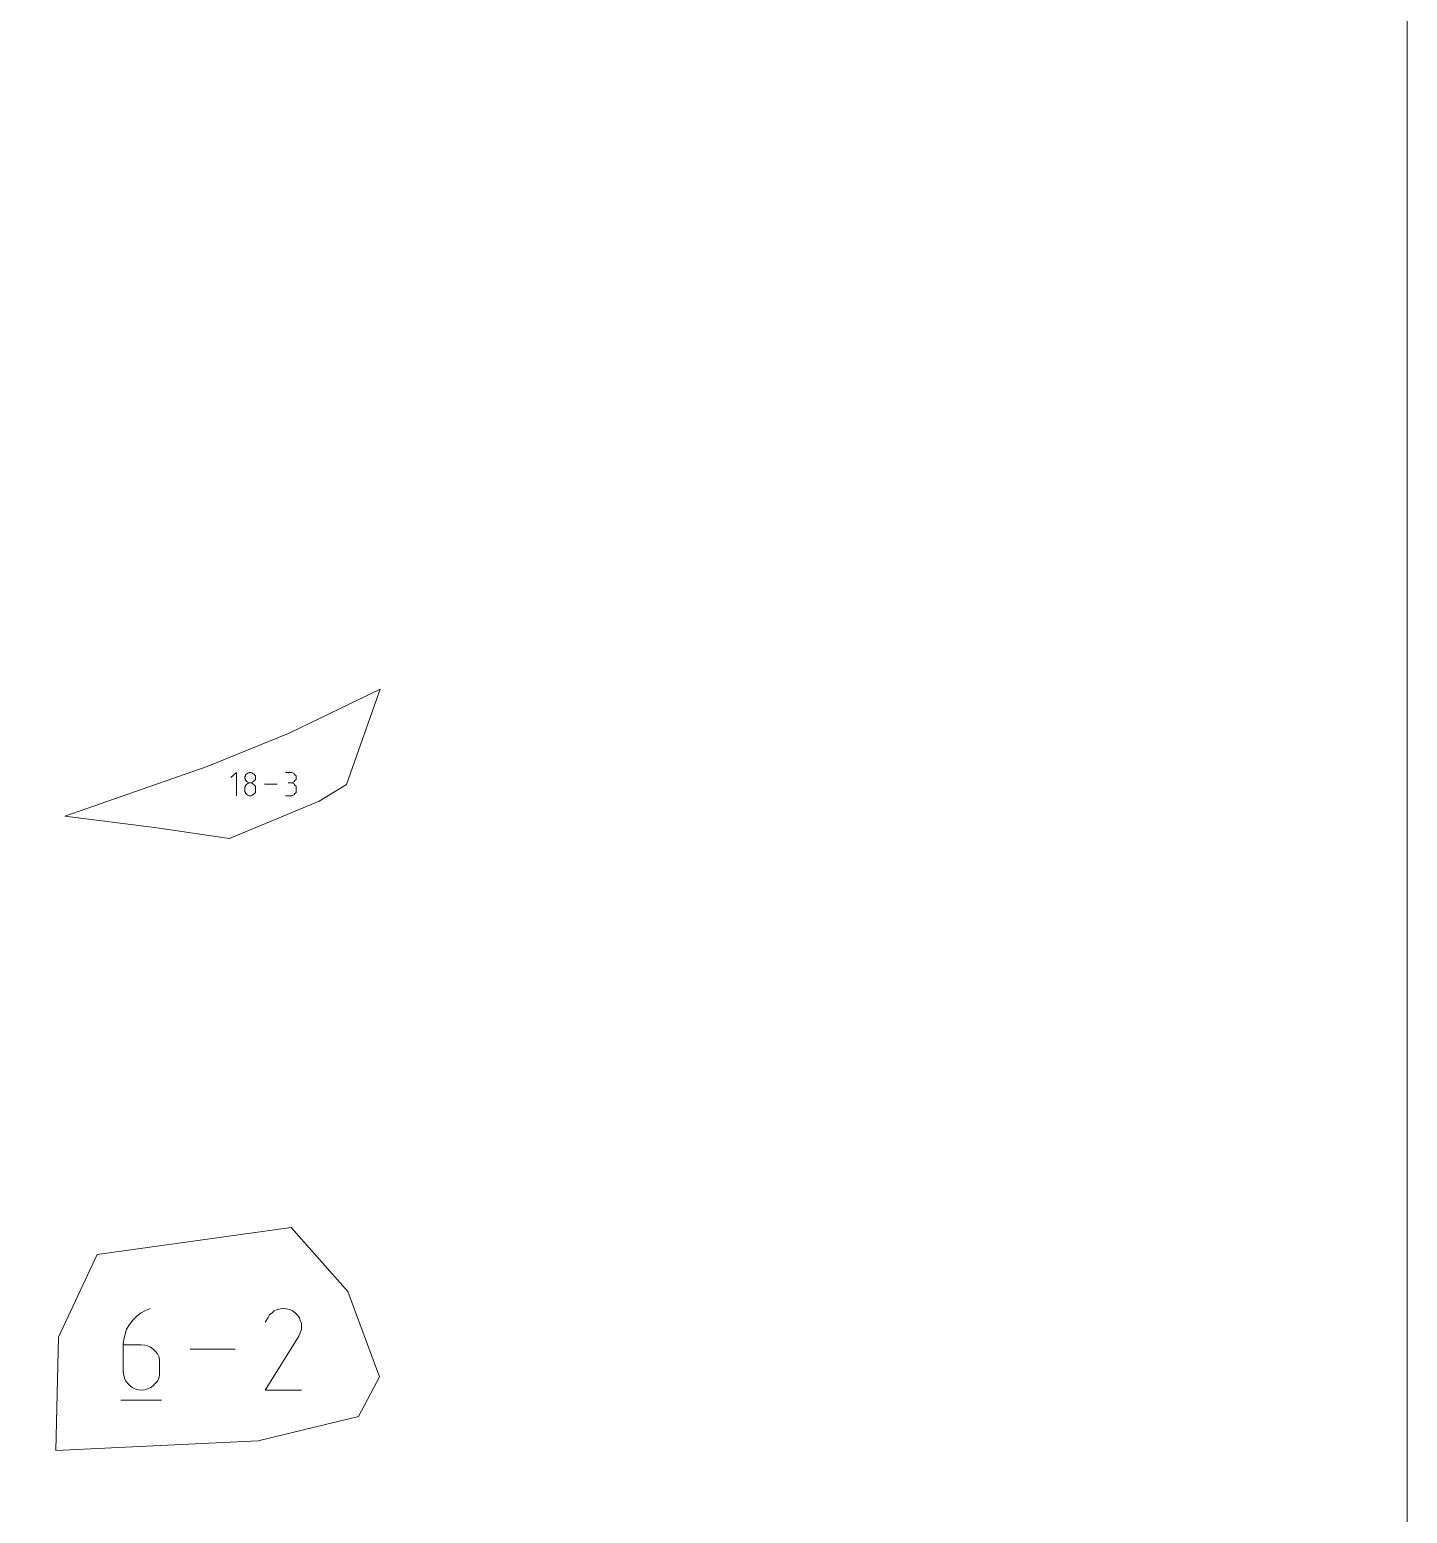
# Model space of a CAD drawing. Header units: millimetres. Extents: x -446 to 392, y -249 to 379.
# Drawn here: x 380.92 to 392.16, y -194.24 to -182.14 of the extents above; entities that cross this region are included whole.
import ezdxf

# ---------------------------------------------------------------- set-up
doc = ezdxf.new("R2010")
doc.units = ezdxf.units.MM
doc.header["$MEASUREMENT"] = 0
doc.layers.add('Layer 1', color=7, linetype='Continuous')

msp = doc.modelspace()

# ---------------------------------------------------------------- linework, layer by layer
at = {"layer": 'Layer 1', "color": 5, "lineweight": 0}
for points, knots in [([(-446.0374, -230.5655), (-446.0374, -230.5655), (392.1616, -230.5655), (392.1616, -230.5655), (392.1616, -230.5655), (392.1616, -230.5655), (392.1616, 379.0343), (392.1616, 379.0343), (392.1616, 379.0343), (392.1616, 379.0343), (-446.0374, 379.0343), (-446.0374, 379.0343), (-446.0374, 379.0343), (-446.0374, 379.0343), (-446.0374, -230.5655), (-446.0374, -230.5655)], [0, 0, 0, 0, 0.2, 0.2, 0.2, 0.2, 0.4, 0.4, 0.4, 0.4, 0.6, 0.6, 0.6, 0.6, 1, 1, 1, 1]), ([(383.5054, -188.2973), (383.5054, -188.2973), (383.7796, -187.519), (383.7796, -187.519), (383.7796, -187.519), (383.7796, -187.519), (383.0368, -187.8784), (383.0368, -187.8784), (383.0368, -187.8784), (383.0368, -187.8784), (382.3683, -188.1518), (382.3683, -188.1518), (382.3683, -188.1518), (382.3683, -188.1518), (381.2085, -188.5562), (381.2085, -188.5562), (381.2085, -188.5562), (381.2085, -188.5562), (381.9398, -188.6477), (381.9398, -188.6477), (381.9398, -188.6477), (381.9398, -188.6477), (382.5512, -188.7383), (382.5512, -188.7383), (382.5512, -188.7383), (382.5512, -188.7383), (383.2825, -188.4341), (383.2825, -188.4341), (383.2825, -188.4341), (383.2825, -188.4341), (383.5054, -188.2973), (383.5054, -188.2973)], [0, 0, 0, 0, 0.1111111, 0.1111111, 0.1111111, 0.1111111, 0.2222222, 0.2222222, 0.2222222, 0.2222222, 0.3333333, 0.3333333, 0.3333333, 0.3333333, 0.4444444, 0.4444444, 0.4444444, 0.4444444, 0.5555556, 0.5555556, 0.5555556, 0.5555556, 0.6666667, 0.6666667, 0.6666667, 0.6666667, 0.7777778, 0.7777778, 0.7777778, 0.7777778, 1, 1, 1, 1]), ([(383.7739, -193.1301), (383.7739, -193.1301), (383.5168, -192.4344), (383.5168, -192.4344), (383.5168, -192.4344), (383.5168, -192.4344), (383.054, -191.9135), (383.054, -191.9135), (383.054, -191.9135), (383.054, -191.9135), (381.4713, -192.1324), (381.4713, -192.1324), (381.4713, -192.1324), (381.4713, -192.1324), (381.157, -192.8078), (381.157, -192.8078), (381.157, -192.8078), (381.157, -192.8078), (381.1342, -193.7321), (381.1342, -193.7321), (381.1342, -193.7321), (381.1342, -193.7321), (382.7854, -193.6535), (382.7854, -193.6535), (382.7854, -193.6535), (382.7854, -193.6535), (383.6025, -193.4555), (383.6025, -193.4555), (383.6025, -193.4555), (383.6025, -193.4555), (383.7739, -193.1301), (383.7739, -193.1301)], [0, 0, 0, 0, 0.1111111, 0.1111111, 0.1111111, 0.1111111, 0.2222222, 0.2222222, 0.2222222, 0.2222222, 0.3333333, 0.3333333, 0.3333333, 0.3333333, 0.4444444, 0.4444444, 0.4444444, 0.4444444, 0.5555556, 0.5555556, 0.5555556, 0.5555556, 0.6666667, 0.6666667, 0.6666667, 0.6666667, 0.7777778, 0.7777778, 0.7777778, 0.7777778, 1, 1, 1, 1])]:
    msp.add_open_spline(points, degree=3, knots=knots, dxfattribs=at)
at = {"layer": 'Layer 1', "color": 1, "lineweight": 0}
for points, knots in [([(382.6083, -188.3895), (382.6083, -188.3895), (382.6083, -188.1989), (382.6083, -188.1989), (382.6083, -188.1989), (382.6083, -188.1989), (382.5626, -188.2413), (382.5626, -188.2413)], [0, 0, 0, 0, 0.3333333, 0.3333333, 0.3333333, 0.3333333, 1, 1, 1, 1]), ([(382.7626, -188.2413), (382.7626, -188.2413), (382.7626, -188.2413), (382.7626, -188.2413), (382.7626, -188.2413), (382.7626, -188.2413), (382.7626, -188.2339), (382.7626, -188.2339), (382.7626, -188.2339), (382.7626, -188.2339), (382.7626, -188.2268), (382.7626, -188.2268), (382.7626, -188.2268), (382.7626, -188.2268), (382.7569, -188.2201), (382.7569, -188.2201), (382.7569, -188.2201), (382.7569, -188.2201), (382.7512, -188.2143), (382.7512, -188.2143), (382.7512, -188.2143), (382.7512, -188.2143), (382.7454, -188.2091), (382.7454, -188.2091), (382.7454, -188.2091), (382.7454, -188.2091), (382.7397, -188.2049), (382.7397, -188.2049), (382.7397, -188.2049), (382.7397, -188.2049), (382.734, -188.2018), (382.734, -188.2018), (382.734, -188.2018), (382.734, -188.2018), (382.7283, -188.1998), (382.7283, -188.1998), (382.7283, -188.1998), (382.7283, -188.1998), (382.7226, -188.1991), (382.7226, -188.1991), (382.7226, -188.1991), (382.7226, -188.1991), (382.7226, -188.1991), (382.7226, -188.1991), (382.7226, -188.1991), (382.7226, -188.1991), (382.7112, -188.1998), (382.7112, -188.1998), (382.7112, -188.1998), (382.7112, -188.1998), (382.7055, -188.2018), (382.7055, -188.2018), (382.7055, -188.2018), (382.7055, -188.2018), (382.6997, -188.2049), (382.6997, -188.2049), (382.6997, -188.2049), (382.6997, -188.2049), (382.694, -188.2091), (382.694, -188.2091), (382.694, -188.2091), (382.694, -188.2091), (382.6883, -188.2143), (382.6883, -188.2143), (382.6883, -188.2143), (382.6883, -188.2143), (382.6826, -188.2201), (382.6826, -188.2201), (382.6826, -188.2201), (382.6826, -188.2201), (382.6826, -188.2268), (382.6826, -188.2268), (382.6826, -188.2268), (382.6826, -188.2268), (382.6769, -188.2339), (382.6769, -188.2339), (382.6769, -188.2339), (382.6769, -188.2339), (382.6769, -188.2413), (382.6769, -188.2413), (382.6769, -188.2413), (382.6769, -188.2413), (382.6769, -188.2413), (382.6769, -188.2413), (382.6769, -188.2413), (382.6769, -188.2413), (382.6769, -188.2491), (382.6769, -188.2491), (382.6769, -188.2491), (382.6769, -188.2491), (382.6826, -188.2563), (382.6826, -188.2563), (382.6826, -188.2563), (382.6826, -188.2563), (382.6826, -188.2627), (382.6826, -188.2627), (382.6826, -188.2627), (382.6826, -188.2627), (382.6883, -188.2687), (382.6883, -188.2687), (382.6883, -188.2687), (382.6883, -188.2687), (382.694, -188.2739), (382.694, -188.2739), (382.694, -188.2739), (382.694, -188.2739), (382.6997, -188.2779), (382.6997, -188.2779), (382.6997, -188.2779), (382.6997, -188.2779), (382.7055, -188.2812), (382.7055, -188.2812), (382.7055, -188.2812), (382.7055, -188.2812), (382.7112, -188.283), (382.7112, -188.283), (382.7112, -188.283), (382.7112, -188.283), (382.7226, -188.2837), (382.7226, -188.2837), (382.7226, -188.2837), (382.7226, -188.2837), (382.7226, -188.2837), (382.7226, -188.2837), (382.7226, -188.2837), (382.7226, -188.2837), (382.7283, -188.283), (382.7283, -188.283), (382.7283, -188.283), (382.7283, -188.283), (382.734, -188.2812), (382.734, -188.2812), (382.734, -188.2812), (382.734, -188.2812), (382.7397, -188.2779), (382.7397, -188.2779), (382.7397, -188.2779), (382.7397, -188.2779), (382.7454, -188.2739), (382.7454, -188.2739), (382.7454, -188.2739), (382.7454, -188.2739), (382.7512, -188.2687), (382.7512, -188.2687), (382.7512, -188.2687), (382.7512, -188.2687), (382.7569, -188.2627), (382.7569, -188.2627), (382.7569, -188.2627), (382.7569, -188.2627), (382.7626, -188.2563), (382.7626, -188.2563), (382.7626, -188.2563), (382.7626, -188.2563), (382.7626, -188.2491), (382.7626, -188.2491), (382.7626, -188.2491), (382.7626, -188.2491), (382.7626, -188.2413), (382.7626, -188.2413)], [0, 0, 0, 0, 0.0243902, 0.0243902, 0.0243902, 0.0243902, 0.0487805, 0.0487805, 0.0487805, 0.0487805, 0.0731707, 0.0731707, 0.0731707, 0.0731707, 0.097561, 0.097561, 0.097561, 0.097561, 0.1219512, 0.1219512, 0.1219512, 0.1219512, 0.1463415, 0.1463415, 0.1463415, 0.1463415, 0.1707317, 0.1707317, 0.1707317, 0.1707317, 0.195122, 0.195122, 0.195122, 0.195122, 0.2195122, 0.2195122, 0.2195122, 0.2195122, 0.2439024, 0.2439024, 0.2439024, 0.2439024, 0.2682927, 0.2682927, 0.2682927, 0.2682927, 0.2926829, 0.2926829, 0.2926829, 0.2926829, 0.3170732, 0.3170732, 0.3170732, 0.3170732, 0.3414634, 0.3414634, 0.3414634, 0.3414634, 0.3658537, 0.3658537, 0.3658537, 0.3658537, 0.3902439, 0.3902439, 0.3902439, 0.3902439, 0.4146341, 0.4146341, 0.4146341, 0.4146341, 0.4390244, 0.4390244, 0.4390244, 0.4390244, 0.4634146, 0.4634146, 0.4634146, 0.4634146, 0.4878049, 0.4878049, 0.4878049, 0.4878049, 0.5121951, 0.5121951, 0.5121951, 0.5121951, 0.5365854, 0.5365854, 0.5365854, 0.5365854, 0.5609756, 0.5609756, 0.5609756, 0.5609756, 0.5853659, 0.5853659, 0.5853659, 0.5853659, 0.6097561, 0.6097561, 0.6097561, 0.6097561, 0.6341463, 0.6341463, 0.6341463, 0.6341463, 0.6585366, 0.6585366, 0.6585366, 0.6585366, 0.6829268, 0.6829268, 0.6829268, 0.6829268, 0.7073171, 0.7073171, 0.7073171, 0.7073171, 0.7317073, 0.7317073, 0.7317073, 0.7317073, 0.7560976, 0.7560976, 0.7560976, 0.7560976, 0.7804878, 0.7804878, 0.7804878, 0.7804878, 0.804878, 0.804878, 0.804878, 0.804878, 0.8292683, 0.8292683, 0.8292683, 0.8292683, 0.8536585, 0.8536585, 0.8536585, 0.8536585, 0.8780488, 0.8780488, 0.8780488, 0.8780488, 0.902439, 0.902439, 0.902439, 0.902439, 0.9268293, 0.9268293, 0.9268293, 0.9268293, 0.9512195, 0.9512195, 0.9512195, 0.9512195, 1, 1, 1, 1]), ([(383.0083, -188.3895), (383.0083, -188.3895), (383.054, -188.3895), (383.054, -188.3895), (383.054, -188.3895), (383.054, -188.3895), (383.054, -188.3895), (383.054, -188.3895), (383.054, -188.3895), (383.054, -188.3895), (383.0597, -188.3888), (383.0597, -188.3888), (383.0597, -188.3888), (383.0597, -188.3888), (383.0654, -188.3868), (383.0654, -188.3868), (383.0654, -188.3868), (383.0654, -188.3868), (383.0711, -188.3837), (383.0711, -188.3837), (383.0711, -188.3837), (383.0711, -188.3837), (383.0826, -188.3795), (383.0826, -188.3795), (383.0826, -188.3795), (383.0826, -188.3795), (383.0826, -188.3745), (383.0826, -188.3745), (383.0826, -188.3745), (383.0826, -188.3745), (383.0883, -188.3686), (383.0883, -188.3686), (383.0883, -188.3686), (383.0883, -188.3686), (383.094, -188.362), (383.094, -188.362), (383.094, -188.362), (383.094, -188.362), (383.094, -188.3549), (383.094, -188.3549), (383.094, -188.3549), (383.094, -188.3549), (383.094, -188.3473), (383.094, -188.3473), (383.094, -188.3473), (383.094, -188.3473), (383.094, -188.3261), (383.094, -188.3261), (383.094, -188.3261), (383.094, -188.3261), (383.094, -188.3186), (383.094, -188.3186), (383.094, -188.3186), (383.094, -188.3186), (383.094, -188.3114), (383.094, -188.3114), (383.094, -188.3114), (383.094, -188.3114), (383.0883, -188.3047), (383.0883, -188.3047), (383.0883, -188.3047), (383.0883, -188.3047), (383.0826, -188.2989), (383.0826, -188.2989), (383.0826, -188.2989), (383.0826, -188.2989), (383.0826, -188.2938), (383.0826, -188.2938), (383.0826, -188.2938), (383.0826, -188.2938), (383.0711, -188.2895), (383.0711, -188.2895), (383.0711, -188.2895), (383.0711, -188.2895), (383.0654, -188.2864), (383.0654, -188.2864), (383.0654, -188.2864), (383.0654, -188.2864), (383.0597, -188.2844), (383.0597, -188.2844), (383.0597, -188.2844), (383.0597, -188.2844), (383.054, -188.2837), (383.054, -188.2837), (383.054, -188.2837), (383.054, -188.2837), (383.0311, -188.2837), (383.0311, -188.2837), (383.0311, -188.2837), (383.0311, -188.2837), (383.054, -188.2837), (383.054, -188.2837), (383.054, -188.2837), (383.054, -188.2837), (383.054, -188.2837), (383.054, -188.2837), (383.054, -188.2837), (383.054, -188.2837), (383.0597, -188.283), (383.0597, -188.283), (383.0597, -188.283), (383.0597, -188.283), (383.0654, -188.281), (383.0654, -188.281), (383.0654, -188.281), (383.0654, -188.281), (383.0711, -188.2779), (383.0711, -188.2779), (383.0711, -188.2779), (383.0711, -188.2779), (383.0826, -188.2739), (383.0826, -188.2739), (383.0826, -188.2739), (383.0826, -188.2739), (383.0826, -188.2687), (383.0826, -188.2687), (383.0826, -188.2687), (383.0826, -188.2687), (383.0883, -188.2627), (383.0883, -188.2627), (383.0883, -188.2627), (383.0883, -188.2627), (383.094, -188.2563), (383.094, -188.2563), (383.094, -188.2563), (383.094, -188.2563), (383.094, -188.2491), (383.094, -188.2491), (383.094, -188.2491), (383.094, -188.2491), (383.094, -188.2413), (383.094, -188.2413), (383.094, -188.2413), (383.094, -188.2413), (383.094, -188.2413), (383.094, -188.2413), (383.094, -188.2413), (383.094, -188.2413), (383.094, -188.2337), (383.094, -188.2337), (383.094, -188.2337), (383.094, -188.2337), (383.094, -188.2266), (383.094, -188.2266), (383.094, -188.2266), (383.094, -188.2266), (383.0883, -188.2201), (383.0883, -188.2201), (383.0883, -188.2201), (383.0883, -188.2201), (383.0826, -188.2143), (383.0826, -188.2143), (383.0826, -188.2143), (383.0826, -188.2143), (383.0826, -188.2091), (383.0826, -188.2091), (383.0826, -188.2091), (383.0826, -188.2091), (383.0711, -188.2049), (383.0711, -188.2049), (383.0711, -188.2049), (383.0711, -188.2049), (383.0654, -188.2018), (383.0654, -188.2018), (383.0654, -188.2018), (383.0654, -188.2018), (383.0597, -188.1998), (383.0597, -188.1998), (383.0597, -188.1998), (383.0597, -188.1998), (383.054, -188.1991), (383.054, -188.1991), (383.054, -188.1991), (383.054, -188.1991), (383.0083, -188.1991), (383.0083, -188.1991)], [0, 0, 0, 0, 0.0222222, 0.0222222, 0.0222222, 0.0222222, 0.0444444, 0.0444444, 0.0444444, 0.0444444, 0.0666667, 0.0666667, 0.0666667, 0.0666667, 0.0888889, 0.0888889, 0.0888889, 0.0888889, 0.1111111, 0.1111111, 0.1111111, 0.1111111, 0.1333333, 0.1333333, 0.1333333, 0.1333333, 0.1555556, 0.1555556, 0.1555556, 0.1555556, 0.1777778, 0.1777778, 0.1777778, 0.1777778, 0.2, 0.2, 0.2, 0.2, 0.2222222, 0.2222222, 0.2222222, 0.2222222, 0.2444444, 0.2444444, 0.2444444, 0.2444444, 0.2666667, 0.2666667, 0.2666667, 0.2666667, 0.2888889, 0.2888889, 0.2888889, 0.2888889, 0.3111111, 0.3111111, 0.3111111, 0.3111111, 0.3333333, 0.3333333, 0.3333333, 0.3333333, 0.3555556, 0.3555556, 0.3555556, 0.3555556, 0.3777778, 0.3777778, 0.3777778, 0.3777778, 0.4, 0.4, 0.4, 0.4, 0.4222222, 0.4222222, 0.4222222, 0.4222222, 0.4444444, 0.4444444, 0.4444444, 0.4444444, 0.4666667, 0.4666667, 0.4666667, 0.4666667, 0.4888889, 0.4888889, 0.4888889, 0.4888889, 0.5111111, 0.5111111, 0.5111111, 0.5111111, 0.5333333, 0.5333333, 0.5333333, 0.5333333, 0.5555556, 0.5555556, 0.5555556, 0.5555556, 0.5777778, 0.5777778, 0.5777778, 0.5777778, 0.6, 0.6, 0.6, 0.6, 0.6222222, 0.6222222, 0.6222222, 0.6222222, 0.6444444, 0.6444444, 0.6444444, 0.6444444, 0.6666667, 0.6666667, 0.6666667, 0.6666667, 0.6888889, 0.6888889, 0.6888889, 0.6888889, 0.7111111, 0.7111111, 0.7111111, 0.7111111, 0.7333333, 0.7333333, 0.7333333, 0.7333333, 0.7555556, 0.7555556, 0.7555556, 0.7555556, 0.7777778, 0.7777778, 0.7777778, 0.7777778, 0.8, 0.8, 0.8, 0.8, 0.8222222, 0.8222222, 0.8222222, 0.8222222, 0.8444444, 0.8444444, 0.8444444, 0.8444444, 0.8666667, 0.8666667, 0.8666667, 0.8666667, 0.8888889, 0.8888889, 0.8888889, 0.8888889, 0.9111111, 0.9111111, 0.9111111, 0.9111111, 0.9333333, 0.9333333, 0.9333333, 0.9333333, 0.9555556, 0.9555556, 0.9555556, 0.9555556, 1, 1, 1, 1]), ([(382.6769, -188.3473), (382.6769, -188.3473), (382.6769, -188.3473), (382.6769, -188.3473), (382.6769, -188.3473), (382.6769, -188.3473), (382.6769, -188.3549), (382.6769, -188.3549), (382.6769, -188.3549), (382.6769, -188.3549), (382.6826, -188.362), (382.6826, -188.362), (382.6826, -188.362), (382.6826, -188.362), (382.6826, -188.3686), (382.6826, -188.3686), (382.6826, -188.3686), (382.6826, -188.3686), (382.6883, -188.3745), (382.6883, -188.3745), (382.6883, -188.3745), (382.6883, -188.3745), (382.694, -188.3797), (382.694, -188.3797), (382.694, -188.3797), (382.694, -188.3797), (382.6997, -188.3837), (382.6997, -188.3837), (382.6997, -188.3837), (382.6997, -188.3837), (382.7055, -188.3868), (382.7055, -188.3868), (382.7055, -188.3868), (382.7055, -188.3868), (382.7112, -188.3888), (382.7112, -188.3888), (382.7112, -188.3888), (382.7112, -188.3888), (382.7226, -188.3895), (382.7226, -188.3895), (382.7226, -188.3895), (382.7226, -188.3895), (382.7226, -188.3895), (382.7226, -188.3895), (382.7226, -188.3895), (382.7226, -188.3895), (382.7283, -188.3888), (382.7283, -188.3888), (382.7283, -188.3888), (382.7283, -188.3888), (382.734, -188.3868), (382.734, -188.3868), (382.734, -188.3868), (382.734, -188.3868), (382.7397, -188.3837), (382.7397, -188.3837), (382.7397, -188.3837), (382.7397, -188.3837), (382.7454, -188.3797), (382.7454, -188.3797), (382.7454, -188.3797), (382.7454, -188.3797), (382.7512, -188.3745), (382.7512, -188.3745), (382.7512, -188.3745), (382.7512, -188.3745), (382.7569, -188.3686), (382.7569, -188.3686), (382.7569, -188.3686), (382.7569, -188.3686), (382.7626, -188.362), (382.7626, -188.362), (382.7626, -188.362), (382.7626, -188.362), (382.7626, -188.3549), (382.7626, -188.3549), (382.7626, -188.3549), (382.7626, -188.3549), (382.7626, -188.3473), (382.7626, -188.3473), (382.7626, -188.3473), (382.7626, -188.3473), (382.7626, -188.3261), (382.7626, -188.3261), (382.7626, -188.3261), (382.7626, -188.3261), (382.7626, -188.3186), (382.7626, -188.3186), (382.7626, -188.3186), (382.7626, -188.3186), (382.7626, -188.3114), (382.7626, -188.3114), (382.7626, -188.3114), (382.7626, -188.3114), (382.7569, -188.3047), (382.7569, -188.3047), (382.7569, -188.3047), (382.7569, -188.3047), (382.7512, -188.2989), (382.7512, -188.2989), (382.7512, -188.2989), (382.7512, -188.2989), (382.7454, -188.2938), (382.7454, -188.2938), (382.7454, -188.2938), (382.7454, -188.2938), (382.7397, -188.2895), (382.7397, -188.2895), (382.7397, -188.2895), (382.7397, -188.2895), (382.734, -188.2864), (382.734, -188.2864), (382.734, -188.2864), (382.734, -188.2864), (382.7283, -188.2844), (382.7283, -188.2844), (382.7283, -188.2844), (382.7283, -188.2844), (382.7226, -188.2837), (382.7226, -188.2837), (382.7226, -188.2837), (382.7226, -188.2837), (382.7226, -188.2837), (382.7226, -188.2837), (382.7226, -188.2837), (382.7226, -188.2837), (382.7112, -188.2844), (382.7112, -188.2844), (382.7112, -188.2844), (382.7112, -188.2844), (382.7055, -188.2864), (382.7055, -188.2864), (382.7055, -188.2864), (382.7055, -188.2864), (382.6997, -188.2895), (382.6997, -188.2895), (382.6997, -188.2895), (382.6997, -188.2895), (382.694, -188.2938), (382.694, -188.2938), (382.694, -188.2938), (382.694, -188.2938), (382.6883, -188.2989), (382.6883, -188.2989), (382.6883, -188.2989), (382.6883, -188.2989), (382.6826, -188.3047), (382.6826, -188.3047), (382.6826, -188.3047), (382.6826, -188.3047), (382.6826, -188.3114), (382.6826, -188.3114), (382.6826, -188.3114), (382.6826, -188.3114), (382.6769, -188.3186), (382.6769, -188.3186), (382.6769, -188.3186), (382.6769, -188.3186), (382.6769, -188.3261), (382.6769, -188.3261), (382.6769, -188.3261), (382.6769, -188.3261), (382.6769, -188.3473), (382.6769, -188.3473)], [0, 0, 0, 0, 0.0238095, 0.0238095, 0.0238095, 0.0238095, 0.047619, 0.047619, 0.047619, 0.047619, 0.0714286, 0.0714286, 0.0714286, 0.0714286, 0.0952381, 0.0952381, 0.0952381, 0.0952381, 0.1190476, 0.1190476, 0.1190476, 0.1190476, 0.1428571, 0.1428571, 0.1428571, 0.1428571, 0.1666667, 0.1666667, 0.1666667, 0.1666667, 0.1904762, 0.1904762, 0.1904762, 0.1904762, 0.2142857, 0.2142857, 0.2142857, 0.2142857, 0.2380952, 0.2380952, 0.2380952, 0.2380952, 0.2619048, 0.2619048, 0.2619048, 0.2619048, 0.2857143, 0.2857143, 0.2857143, 0.2857143, 0.3095238, 0.3095238, 0.3095238, 0.3095238, 0.3333333, 0.3333333, 0.3333333, 0.3333333, 0.3571429, 0.3571429, 0.3571429, 0.3571429, 0.3809524, 0.3809524, 0.3809524, 0.3809524, 0.4047619, 0.4047619, 0.4047619, 0.4047619, 0.4285714, 0.4285714, 0.4285714, 0.4285714, 0.452381, 0.452381, 0.452381, 0.452381, 0.4761905, 0.4761905, 0.4761905, 0.4761905, 0.5, 0.5, 0.5, 0.5, 0.5238095, 0.5238095, 0.5238095, 0.5238095, 0.547619, 0.547619, 0.547619, 0.547619, 0.5714286, 0.5714286, 0.5714286, 0.5714286, 0.5952381, 0.5952381, 0.5952381, 0.5952381, 0.6190476, 0.6190476, 0.6190476, 0.6190476, 0.6428571, 0.6428571, 0.6428571, 0.6428571, 0.6666667, 0.6666667, 0.6666667, 0.6666667, 0.6904762, 0.6904762, 0.6904762, 0.6904762, 0.7142857, 0.7142857, 0.7142857, 0.7142857, 0.7380952, 0.7380952, 0.7380952, 0.7380952, 0.7619048, 0.7619048, 0.7619048, 0.7619048, 0.7857143, 0.7857143, 0.7857143, 0.7857143, 0.8095238, 0.8095238, 0.8095238, 0.8095238, 0.8333333, 0.8333333, 0.8333333, 0.8333333, 0.8571429, 0.8571429, 0.8571429, 0.8571429, 0.8809524, 0.8809524, 0.8809524, 0.8809524, 0.9047619, 0.9047619, 0.9047619, 0.9047619, 0.9285714, 0.9285714, 0.9285714, 0.9285714, 0.952381, 0.952381, 0.952381, 0.952381, 1, 1, 1, 1]), ([(381.9055, -192.5737), (381.9055, -192.5737), (381.9055, -192.5737), (381.9055, -192.5737), (381.9055, -192.5737), (381.9055, -192.5737), (381.8655, -192.5895), (381.8655, -192.5895), (381.8655, -192.5895), (381.8655, -192.5895), (381.8255, -192.611), (381.8255, -192.611), (381.8255, -192.611), (381.8255, -192.611), (381.7913, -192.6373), (381.7913, -192.6373), (381.7913, -192.6373), (381.7913, -192.6373), (381.7627, -192.6681), (381.7627, -192.6681), (381.7627, -192.6681), (381.7627, -192.6681), (381.7341, -192.7027), (381.7341, -192.7027), (381.7341, -192.7027), (381.7341, -192.7027), (381.7113, -192.7408), (381.7113, -192.7408), (381.7113, -192.7408), (381.7113, -192.7408), (381.6998, -192.7817), (381.6998, -192.7817), (381.6998, -192.7817), (381.6998, -192.7817), (381.6884, -192.8248), (381.6884, -192.8248), (381.6884, -192.8248), (381.6884, -192.8248), (381.6827, -192.8699), (381.6827, -192.8699), (381.6827, -192.8699), (381.6827, -192.8699), (381.6827, -193.0908), (381.6827, -193.0908), (381.6827, -193.0908), (381.6827, -193.0908), (381.6884, -193.1174), (381.6884, -193.1174), (381.6884, -193.1174), (381.6884, -193.1174), (381.6941, -193.1426), (381.6941, -193.1426), (381.6941, -193.1426), (381.6941, -193.1426), (381.7056, -193.1656), (381.7056, -193.1656), (381.7056, -193.1656), (381.7056, -193.1656), (381.7227, -193.1861), (381.7227, -193.1861), (381.7227, -193.1861), (381.7227, -193.1861), (381.7398, -193.2039), (381.7398, -193.2039), (381.7398, -193.2039), (381.7398, -193.2039), (381.757, -193.2187), (381.757, -193.2187), (381.757, -193.2187), (381.757, -193.2187), (381.7798, -193.2296), (381.7798, -193.2296), (381.7798, -193.2296), (381.7798, -193.2296), (381.8084, -193.2363), (381.8084, -193.2363), (381.8084, -193.2363), (381.8084, -193.2363), (381.8313, -193.2388), (381.8313, -193.2388), (381.8313, -193.2388), (381.8313, -193.2388), (381.8313, -193.2388), (381.8313, -193.2388), (381.8313, -193.2388), (381.8313, -193.2388), (381.8598, -193.2363), (381.8598, -193.2363), (381.8598, -193.2363), (381.8598, -193.2363), (381.8827, -193.2296), (381.8827, -193.2296), (381.8827, -193.2296), (381.8827, -193.2296), (381.9055, -193.2187), (381.9055, -193.2187), (381.9055, -193.2187), (381.9055, -193.2187), (381.9284, -193.2039), (381.9284, -193.2039), (381.9284, -193.2039), (381.9284, -193.2039), (381.9455, -193.1861), (381.9455, -193.1861), (381.9455, -193.1861), (381.9455, -193.1861), (381.9627, -193.1656), (381.9627, -193.1656), (381.9627, -193.1656), (381.9627, -193.1656), (381.9741, -193.1426), (381.9741, -193.1426), (381.9741, -193.1426), (381.9741, -193.1426), (381.9798, -193.1174), (381.9798, -193.1174), (381.9798, -193.1174), (381.9798, -193.1174), (381.9798, -193.0908), (381.9798, -193.0908), (381.9798, -193.0908), (381.9798, -193.0908), (381.9798, -193.0174), (381.9798, -193.0174), (381.9798, -193.0174), (381.9798, -193.0174), (381.9798, -192.9908), (381.9798, -192.9908), (381.9798, -192.9908), (381.9798, -192.9908), (381.9741, -192.9658), (381.9741, -192.9658), (381.9741, -192.9658), (381.9741, -192.9658), (381.9627, -192.9428), (381.9627, -192.9428), (381.9627, -192.9428), (381.9627, -192.9428), (381.9455, -192.9223), (381.9455, -192.9223), (381.9455, -192.9223), (381.9455, -192.9223), (381.9284, -192.9044), (381.9284, -192.9044), (381.9284, -192.9044), (381.9284, -192.9044), (381.9055, -192.8899), (381.9055, -192.8899), (381.9055, -192.8899), (381.9055, -192.8899), (381.8827, -192.879), (381.8827, -192.879), (381.8827, -192.879), (381.8827, -192.879), (381.8598, -192.8721), (381.8598, -192.8721), (381.8598, -192.8721), (381.8598, -192.8721), (381.8313, -192.8699), (381.8313, -192.8699), (381.8313, -192.8699), (381.8313, -192.8699), (381.6827, -192.8699), (381.6827, -192.8699)], [0, 0, 0, 0, 0.0238095, 0.0238095, 0.0238095, 0.0238095, 0.047619, 0.047619, 0.047619, 0.047619, 0.0714286, 0.0714286, 0.0714286, 0.0714286, 0.0952381, 0.0952381, 0.0952381, 0.0952381, 0.1190476, 0.1190476, 0.1190476, 0.1190476, 0.1428571, 0.1428571, 0.1428571, 0.1428571, 0.1666667, 0.1666667, 0.1666667, 0.1666667, 0.1904762, 0.1904762, 0.1904762, 0.1904762, 0.2142857, 0.2142857, 0.2142857, 0.2142857, 0.2380952, 0.2380952, 0.2380952, 0.2380952, 0.2619048, 0.2619048, 0.2619048, 0.2619048, 0.2857143, 0.2857143, 0.2857143, 0.2857143, 0.3095238, 0.3095238, 0.3095238, 0.3095238, 0.3333333, 0.3333333, 0.3333333, 0.3333333, 0.3571429, 0.3571429, 0.3571429, 0.3571429, 0.3809524, 0.3809524, 0.3809524, 0.3809524, 0.4047619, 0.4047619, 0.4047619, 0.4047619, 0.4285714, 0.4285714, 0.4285714, 0.4285714, 0.452381, 0.452381, 0.452381, 0.452381, 0.4761905, 0.4761905, 0.4761905, 0.4761905, 0.5, 0.5, 0.5, 0.5, 0.5238095, 0.5238095, 0.5238095, 0.5238095, 0.547619, 0.547619, 0.547619, 0.547619, 0.5714286, 0.5714286, 0.5714286, 0.5714286, 0.5952381, 0.5952381, 0.5952381, 0.5952381, 0.6190476, 0.6190476, 0.6190476, 0.6190476, 0.6428571, 0.6428571, 0.6428571, 0.6428571, 0.6666667, 0.6666667, 0.6666667, 0.6666667, 0.6904762, 0.6904762, 0.6904762, 0.6904762, 0.7142857, 0.7142857, 0.7142857, 0.7142857, 0.7380952, 0.7380952, 0.7380952, 0.7380952, 0.7619048, 0.7619048, 0.7619048, 0.7619048, 0.7857143, 0.7857143, 0.7857143, 0.7857143, 0.8095238, 0.8095238, 0.8095238, 0.8095238, 0.8333333, 0.8333333, 0.8333333, 0.8333333, 0.8571429, 0.8571429, 0.8571429, 0.8571429, 0.8809524, 0.8809524, 0.8809524, 0.8809524, 0.9047619, 0.9047619, 0.9047619, 0.9047619, 0.9285714, 0.9285714, 0.9285714, 0.9285714, 0.952381, 0.952381, 0.952381, 0.952381, 1, 1, 1, 1]), ([(383.1397, -193.2388), (383.1397, -193.2388), (382.8426, -193.2388), (382.8426, -193.2388), (382.8426, -193.2388), (382.8426, -193.2388), (383.1168, -192.7993), (383.1168, -192.7993), (383.1168, -192.7993), (383.1168, -192.7993), (383.1168, -192.7993), (383.1168, -192.7993), (383.1168, -192.7993), (383.1168, -192.7993), (383.1168, -192.7989), (383.1168, -192.7989), (383.1168, -192.7989), (383.1168, -192.7989), (383.1168, -192.7984), (383.1168, -192.7984), (383.1168, -192.7984), (383.1168, -192.7984), (383.1168, -192.7982), (383.1168, -192.7982), (383.1168, -192.7982), (383.1168, -192.7982), (383.1168, -192.7977), (383.1168, -192.7977), (383.1168, -192.7977), (383.1168, -192.7977), (383.1168, -192.7973), (383.1168, -192.7973), (383.1168, -192.7973), (383.1168, -192.7973), (383.1168, -192.7968), (383.1168, -192.7968), (383.1168, -192.7968), (383.1168, -192.7968), (383.1168, -192.7962), (383.1168, -192.7962), (383.1168, -192.7962), (383.1168, -192.7962), (383.1168, -192.7957), (383.1168, -192.7957), (383.1168, -192.7957), (383.1168, -192.7957), (383.1168, -192.7953), (383.1168, -192.7953), (383.1168, -192.7953), (383.1168, -192.7953), (383.1168, -192.7953), (383.1168, -192.7953), (383.1168, -192.7953), (383.1168, -192.7953), (383.1283, -192.771), (383.1283, -192.771), (383.1283, -192.771), (383.1283, -192.771), (383.1397, -192.746), (383.1397, -192.746), (383.1397, -192.746), (383.1397, -192.746), (383.1397, -192.7206), (383.1397, -192.7206), (383.1397, -192.7206), (383.1397, -192.7206), (383.1397, -192.6955), (383.1397, -192.6955), (383.1397, -192.6955), (383.1397, -192.6955), (383.1283, -192.671), (383.1283, -192.671), (383.1283, -192.671), (383.1283, -192.671), (383.1226, -192.6482), (383.1226, -192.6482), (383.1226, -192.6482), (383.1226, -192.6482), (383.1054, -192.627), (383.1054, -192.627), (383.1054, -192.627), (383.1054, -192.627), (383.0883, -192.6087), (383.0883, -192.6087), (383.0883, -192.6087), (383.0883, -192.6087), (383.0654, -192.5933), (383.0654, -192.5933), (383.0654, -192.5933), (383.0654, -192.5933), (383.0654, -192.5933), (383.0654, -192.5933), (383.0654, -192.5933), (383.0654, -192.5933), (383.0426, -192.5822), (383.0426, -192.5822), (383.0426, -192.5822), (383.0426, -192.5822), (383.014, -192.5757), (383.014, -192.5757), (383.014, -192.5757), (383.014, -192.5757), (382.9911, -192.5737), (382.9911, -192.5737), (382.9911, -192.5737), (382.9911, -192.5737), (382.9683, -192.5759), (382.9683, -192.5759), (382.9683, -192.5759), (382.9683, -192.5759), (382.9397, -192.5824), (382.9397, -192.5824), (382.9397, -192.5824), (382.9397, -192.5824), (382.9169, -192.5931), (382.9169, -192.5931), (382.9169, -192.5931), (382.9169, -192.5931), (382.8997, -192.6076), (382.8997, -192.6076), (382.8997, -192.6076), (382.8997, -192.6076), (382.8769, -192.6257), (382.8769, -192.6257), (382.8769, -192.6257), (382.8769, -192.6257), (382.8654, -192.6475), (382.8654, -192.6475), (382.8654, -192.6475), (382.8654, -192.6475), (382.8426, -192.6848), (382.8426, -192.6848)], [0, 0, 0, 0, 0.0294118, 0.0294118, 0.0294118, 0.0294118, 0.0588235, 0.0588235, 0.0588235, 0.0588235, 0.0882353, 0.0882353, 0.0882353, 0.0882353, 0.1176471, 0.1176471, 0.1176471, 0.1176471, 0.1470588, 0.1470588, 0.1470588, 0.1470588, 0.1764706, 0.1764706, 0.1764706, 0.1764706, 0.2058824, 0.2058824, 0.2058824, 0.2058824, 0.2352941, 0.2352941, 0.2352941, 0.2352941, 0.2647059, 0.2647059, 0.2647059, 0.2647059, 0.2941176, 0.2941176, 0.2941176, 0.2941176, 0.3235294, 0.3235294, 0.3235294, 0.3235294, 0.3529412, 0.3529412, 0.3529412, 0.3529412, 0.3823529, 0.3823529, 0.3823529, 0.3823529, 0.4117647, 0.4117647, 0.4117647, 0.4117647, 0.4411765, 0.4411765, 0.4411765, 0.4411765, 0.4705882, 0.4705882, 0.4705882, 0.4705882, 0.5, 0.5, 0.5, 0.5, 0.5294118, 0.5294118, 0.5294118, 0.5294118, 0.5588235, 0.5588235, 0.5588235, 0.5588235, 0.5882353, 0.5882353, 0.5882353, 0.5882353, 0.6176471, 0.6176471, 0.6176471, 0.6176471, 0.6470588, 0.6470588, 0.6470588, 0.6470588, 0.6764706, 0.6764706, 0.6764706, 0.6764706, 0.7058824, 0.7058824, 0.7058824, 0.7058824, 0.7352941, 0.7352941, 0.7352941, 0.7352941, 0.7647059, 0.7647059, 0.7647059, 0.7647059, 0.7941176, 0.7941176, 0.7941176, 0.7941176, 0.8235294, 0.8235294, 0.8235294, 0.8235294, 0.8529412, 0.8529412, 0.8529412, 0.8529412, 0.8823529, 0.8823529, 0.8823529, 0.8823529, 0.9117647, 0.9117647, 0.9117647, 0.9117647, 0.9411765, 0.9411765, 0.9411765, 0.9411765, 1, 1, 1, 1])]:
    msp.add_open_spline(points, degree=3, knots=knots, dxfattribs=at)
for points in [[(382.9397, -188.2942), (382.9397, -188.2942), (382.8369, -188.2942), (382.8369, -188.2942)], [(382.5969, -192.9063), (382.5969, -192.9063), (382.2312, -192.9063), (382.2312, -192.9063)], [(381.6656, -193.322), (381.6656, -193.322), (381.997, -193.322), (381.997, -193.322)]]:
    msp.add_open_spline(points, degree=3, dxfattribs=at)

doc.saveas('drawing.dxf')
